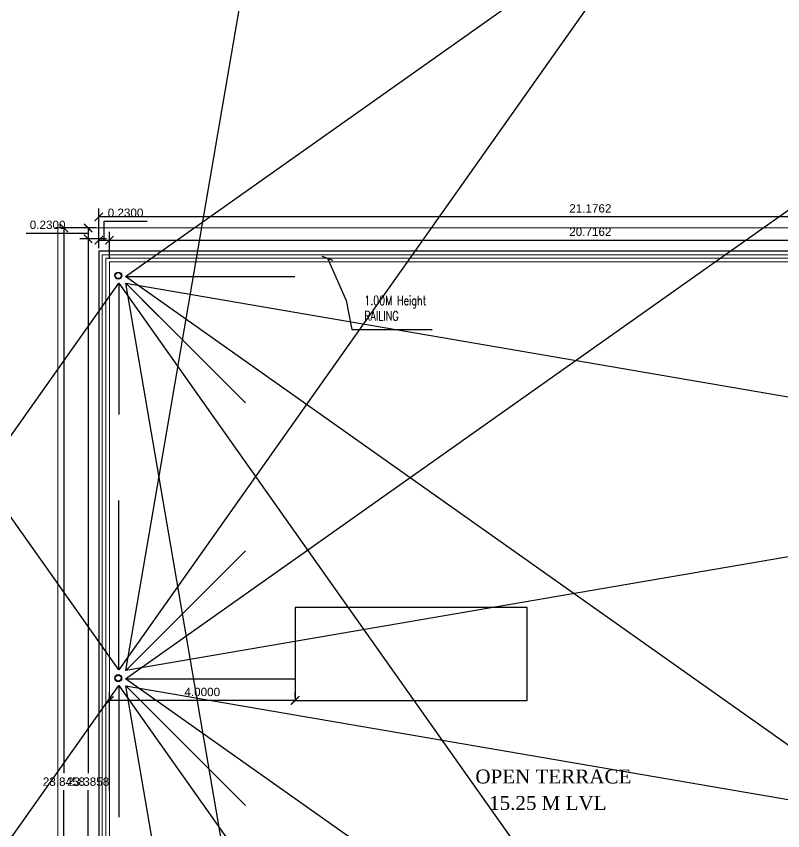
# Model space of a CAD drawing. Header units: metres. Extents: x -1560916 to -1560612, y 43591 to 43809.
# Drawn here: x -1560852.91 to -1560836.4, y 43663.4 to 43680.93 of the extents above; entities that cross this region are included whole.
import ezdxf

# ---------------------------------------------------------------- set-up
doc = ezdxf.new("R2010")
doc.units = ezdxf.units.M
doc.header["$LTSCALE"] = 750
doc.header["$MEASUREMENT"] = 0
doc.header["$PDMODE"] = 35
doc.header["$PDSIZE"] = 50
doc.layers.get('0').update_dxf_attribs({"lineweight": 5})
doc.layers.get('Defpoints').update_dxf_attribs({"lineweight": 0})
for name, color, linetype, lineweight in [('AR_DIM WRK', 3, 'Continuous', 13), ('AR_RAILING', 6, 'Continuous', 13), ('AR_WALL1', 1, 'Continuous', 18), ('ED', 30, 'Continuous', 0), ('TWO WHEELER', 8, 'Continuous', 13), ('WIN', 12, 'Continuous', 18)]:
    doc.layers.add(name, color=color, linetype=linetype, lineweight=lineweight)
for name, color, linetype in [('BLK_1_FLR_5_ROOF_AREA', 54, 'Continuous'), ('BLK_1_TERRACESERVICE_UTILITYDISTANCE', 1, 'Continuous'), ('DIM', 9, 'Continuous'), ('SOLAR_PANEL', 3, 'Continuous')]:
    doc.layers.add(name, color=color, linetype=linetype)
doc.styles.add('RS1', font='romans.shx', dxfattribs={"width": 0.75})
doc.styles.get("Standard").update_dxf_attribs({"font": 'arial.ttf'})
doc.styles.add('style4', font='BOOKOS.TTF', dxfattribs={"height": 300})
doc.dimstyles.new('DIM-100', dxfattribs={"dimtxt": 200, "dimasz": 100, "dimexe": 25, "dimexo": 25, "dimgap": 35, "dimtad": 1, "dimdec": 0, "dimrnd": 5, "dimzin": 0, "dimdsep": 46, "dimtxsty": 'RS1', "dimblk": 'ARCHTICK', "dimcen": 100, "dimdle": 25, "dimclrd": 8, "dimclre": 8, "dimclrt": 4, "dimadec": 0, "dimazin": 0, "dimtfac": 0.5, "dimtdec": 0, "dimtmove": 1, "dimatfit": 0, "dimfxl": 75, "dimfrac": 1, "dimtolj": 1, "dimtzin": 0, "dimarcsym": 2})
doc.dimstyles.get("Standard").update_dxf_attribs({"dimtxt": 0.18, "dimasz": 0.18, "dimexe": 0.18, "dimexo": 0.0625, "dimgap": 0.09, "dimtad": 1, "dimtih": 1, "dimtoh": 1, "dimdec": 4, "dimzin": 0, "dimdsep": 46, "dimtxsty": 'Standard', "dimblk": 'ARCHTICK', "dimcen": 0.09, "dimadec": 0, "dimazin": 0, "dimtfac": 1, "dimtdec": 4, "dimtofl": 0, "dimtmove": 0, "dimatfit": 3, "dimldrblk": 'ARCHTICK', "dimfxl": 1, "dimtolj": 1, "dimtzin": 0, "dimarcsym": 0})

# ---------------------------------------------------------------- blocks, each defined once
blk = doc.blocks.new('_ArchTick')
at = {"color": 0, "linetype": 'ByBlock', "const_width": 0.15}
blk.add_lwpolyline([(-0.5, -0.5), (0.5, 0.5)], dxfattribs=at)
blk = doc.blocks.new('*D202')
at = {"layer": 'Defpoints', "color": 0, "transparency": 16777216}
for p in [(-1560850.90499255, 43676.11127288368), (-1560851.13499255, 43675.87541307404), (-1560850.90499255, 43675.64541307404)]:
    blk.add_point(p, dxfattribs=at)
at = {"layer": 'ED', "color": 0, "lineweight": -2, "transparency": 16777216}
for p, q in [((-1560851.01999255, 43676.11127288368), (-1560851.01999255, 43676.52020194234)), ((-1560851.01999255, 43676.52020194234), (-1560850.093348621, 43676.52020194234)), ((-1560851.13499255, 43675.93791307404), (-1560851.13499255, 43676.29127288368)), ((-1560850.90499255, 43675.70791307404), (-1560850.90499255, 43676.29127288368)), ((-1560851.13499255, 43676.11127288368), (-1560850.90499255, 43676.11127288368))]:
    blk.add_line(p, q, dxfattribs=at)
at = {"layer": 'ED', "color": 0, "lineweight": -2, "transparency": 16777216, "xscale": 0.18, "yscale": 0.18, "zscale": 0.18, "rotation": 180}
blk.add_blockref('_ArchTick', (-1560851.13499255, 43676.11127288368), dxfattribs=at)
at = {"layer": 'ED', "color": 0, "lineweight": -2, "transparency": 16777216, "xscale": 0.18, "yscale": 0.18, "zscale": 0.18}
blk.add_blockref('_ArchTick', (-1560850.90499255, 43676.11127288368), dxfattribs=at)
at = {"layer": 'ED', "color": 0, "transparency": 16777216, "insert": (-1560850.556670585, 43676.70216647167), "char_height": 0.18, "attachment_point": 5}
blk.add_mtext('\\A1;0.2300', dxfattribs=at)
blk = doc.blocks.new('*D203')
at = {"layer": 'Defpoints', "color": 0, "transparency": 16777216}
for p in [(-1560830.188752344, 43676.11127288368), (-1560850.90499255, 43675.64541307404), (-1560830.188752344, 43675.64541307404)]:
    blk.add_point(p, dxfattribs=at)
at = {"layer": 'ED', "color": 0, "lineweight": -2, "transparency": 16777216}
for p, q in [((-1560850.90499255, 43675.70791307404), (-1560850.90499255, 43676.29127288368)), ((-1560830.188752344, 43675.70791307404), (-1560830.188752344, 43676.29127288368)), ((-1560850.90499255, 43676.11127288368), (-1560830.188752344, 43676.11127288368))]:
    blk.add_line(p, q, dxfattribs=at)
at = {"layer": 'ED', "color": 0, "lineweight": -2, "transparency": 16777216, "xscale": 0.18, "yscale": 0.18, "zscale": 0.18, "rotation": 180}
blk.add_blockref('_ArchTick', (-1560850.90499255, 43676.11127288368), dxfattribs=at)
at = {"layer": 'ED', "color": 0, "lineweight": -2, "transparency": 16777216, "xscale": 0.18, "yscale": 0.18, "zscale": 0.18}
blk.add_blockref('_ArchTick', (-1560830.188752344, 43676.11127288368), dxfattribs=at)
at = {"layer": 'ED', "color": 0, "transparency": 16777216, "insert": (-1560840.546872446, 43676.29317602147), "char_height": 0.18, "attachment_point": 5}
blk.add_mtext('\\A1;20.7162', dxfattribs=at)
blk = doc.blocks.new('*D205')
at = {"layer": 'Defpoints', "color": 0, "transparency": 16777216}
for p in [(-1560851.13499255, 43676.61418128783), (-1560851.13499255, 43675.87541307404), (-1560829.958752344, 43675.87541307404)]:
    blk.add_point(p, dxfattribs=at)
at = {"layer": 'ED', "color": 0, "lineweight": -2, "transparency": 16777216}
for p, q in [((-1560851.13499255, 43675.93791307404), (-1560851.13499255, 43676.79418128783)), ((-1560829.958752344, 43675.93791307404), (-1560829.958752344, 43676.79418128783)), ((-1560829.958752344, 43676.61418128783), (-1560851.13499255, 43676.61418128783))]:
    blk.add_line(p, q, dxfattribs=at)
at = {"layer": 'ED', "color": 0, "lineweight": -2, "transparency": 16777216, "xscale": 0.18, "yscale": 0.18, "zscale": 0.18, "rotation": 180}
blk.add_blockref('_ArchTick', (-1560851.13499255, 43676.61418128783), dxfattribs=at)
at = {"layer": 'ED', "color": 0, "lineweight": -2, "transparency": 16777216, "xscale": 0.18, "yscale": 0.18, "zscale": 0.18}
blk.add_blockref('_ArchTick', (-1560829.958752344, 43676.61418128783), dxfattribs=at)
at = {"layer": 'ED', "color": 0, "transparency": 16777216, "insert": (-1560840.546872446, 43676.79608442562), "char_height": 0.18, "attachment_point": 5}
blk.add_mtext('\\A1;21.1762', dxfattribs=at)
blk = doc.blocks.new('*D206')
at = {"layer": 'Defpoints', "color": 0, "transparency": 16777216}
for p in [(-1560851.13499255, 43676.37541307406), (-1560851.363152238, 43676.14541307403), (-1560850.90499255, 43676.14541307403)]:
    blk.add_point(p, dxfattribs=at)
at = {"layer": 'ED', "color": 0, "lineweight": -2, "transparency": 16777216}
for p, q in [((-1560851.19749255, 43676.37541307406), (-1560851.543152239, 43676.37541307406)), ((-1560851.363152238, 43676.37541307406), (-1560851.363152238, 43676.14541307403)), ((-1560851.772081297, 43676.26041307405), (-1560852.698725225, 43676.26041307405)), ((-1560851.363152238, 43676.26041307405), (-1560851.772081297, 43676.26041307405)), ((-1560850.96749255, 43676.14541307403), (-1560851.543152239, 43676.14541307403))]:
    blk.add_line(p, q, dxfattribs=at)
at = {"layer": 'ED', "color": 0, "lineweight": -2, "transparency": 16777216, "xscale": 0.18, "yscale": 0.18, "zscale": 0.18}
for p, rotation in [((-1560851.363152238, 43676.37541307406), 90), ((-1560851.363152238, 43676.14541307403), 270)]:
    blk.add_blockref('_ArchTick', p, dxfattribs=dict(at, rotation=rotation))
at = {"layer": 'ED', "color": 0, "transparency": 16777216, "insert": (-1560852.235403262, 43676.44237760382), "char_height": 0.18, "attachment_point": 5}
blk.add_mtext('\\A1;0.2300', dxfattribs=at)
blk = doc.blocks.new('*D207')
at = {"layer": 'Defpoints', "color": 0, "transparency": 16777216}
for p in [(-1560850.90499255, 43676.14541307403), (-1560851.363152238, 43652.75961066513), (-1560850.90499255, 43652.75961066513)]:
    blk.add_point(p, dxfattribs=at)
at = {"layer": 'ED', "color": 0, "lineweight": -2, "transparency": 16777216}
for p, q in [((-1560850.96749255, 43676.14541307403), (-1560851.543152239, 43676.14541307403)), ((-1560851.363152238, 43676.14541307403), (-1560851.363152238, 43664.6344763989)), ((-1560851.363152238, 43652.75961066513), (-1560851.363152238, 43664.27054734026)), ((-1560850.96749255, 43652.75961066513), (-1560851.543152239, 43652.75961066513))]:
    blk.add_line(p, q, dxfattribs=at)
at = {"layer": 'ED', "color": 0, "lineweight": -2, "transparency": 16777216, "xscale": 0.18, "yscale": 0.18, "zscale": 0.18}
for p, rotation in [((-1560851.363152238, 43676.14541307403), 90), ((-1560851.363152238, 43652.75961066513), 270)]:
    blk.add_blockref('_ArchTick', p, dxfattribs=dict(at, rotation=rotation))
at = {"layer": 'ED', "color": 0, "transparency": 16777216, "insert": (-1560851.363152238, 43664.45251187002), "char_height": 0.18, "attachment_point": 5}
blk.add_mtext('\\A1;23.3858', dxfattribs=at)
blk = doc.blocks.new('*D223')
at = {"layer": 'Defpoints', "color": 0, "transparency": 16777216}
for p in [(-1560851.884584158, 43676.37541307406), (-1560851.13499255, 43676.37541307406), (-1560851.13499255, 43652.52961066514)]:
    blk.add_point(p, dxfattribs=at)
at = {"layer": 'ED', "color": 0, "lineweight": -2, "transparency": 16777216}
for p, q in [((-1560851.19749255, 43676.37541307406), (-1560852.064584157, 43676.37541307406)), ((-1560851.884584158, 43676.37541307406), (-1560851.884584158, 43664.6344763989)), ((-1560851.884584158, 43652.52961066514), (-1560851.884584158, 43664.27054734026)), ((-1560851.19749255, 43652.52961066514), (-1560852.064584157, 43652.52961066514))]:
    blk.add_line(p, q, dxfattribs=at)
at = {"layer": 'ED', "color": 0, "lineweight": -2, "transparency": 16777216, "xscale": 0.18, "yscale": 0.18, "zscale": 0.18}
for p, rotation in [((-1560851.884584158, 43676.37541307406), 90), ((-1560851.884584158, 43652.52961066514), 270)]:
    blk.add_blockref('_ArchTick', p, dxfattribs=dict(at, rotation=rotation))
at = {"layer": 'ED', "color": 0, "transparency": 16777216, "insert": (-1560851.884584157, 43664.45251187002), "char_height": 0.18, "attachment_point": 5}
blk.add_mtext('\\A1;23.8458', dxfattribs=at)
blk = doc.blocks.new('*D454')
at = {"layer": 'BLK_1_TERRACESERVICE_UTILITYDISTANCE', "color": 0, "lineweight": -2, "transparency": 16777216}
for p, q in [((-1560850.90499255, 43664.26501186959), (-1560850.90499255, 43666.38251186959)), ((-1560846.90499255, 43666.26501186958), (-1560846.90499255, 43666.38251186959)), ((-1560846.90499255, 43666.20251186959), (-1560850.90499255, 43666.20251186959))]:
    blk.add_line(p, q, dxfattribs=at)
at = {"layer": 'Defpoints', "color": 0, "transparency": 16777216}
for p in [(-1560850.90499255, 43666.20251186959), (-1560846.90499255, 43666.20251186958), (-1560850.90499255, 43664.20251186958)]:
    blk.add_point(p, dxfattribs=at)
at = {"layer": 'BLK_1_TERRACESERVICE_UTILITYDISTANCE', "color": 0, "lineweight": -2, "transparency": 16777216, "xscale": 0.18, "yscale": 0.18, "zscale": 0.18, "rotation": 180}
blk.add_blockref('_ArchTick', (-1560850.90499255, 43666.20251186959), dxfattribs=at)
at = {"layer": 'BLK_1_TERRACESERVICE_UTILITYDISTANCE', "color": 0, "lineweight": -2, "transparency": 16777216, "xscale": 0.18, "yscale": 0.18, "zscale": 0.18}
blk.add_blockref('_ArchTick', (-1560846.90499255, 43666.20251186959), dxfattribs=at)
at = {"layer": 'BLK_1_TERRACESERVICE_UTILITYDISTANCE', "color": 0, "transparency": 16777216, "insert": (-1560848.90499255, 43666.38441500739), "char_height": 0.18, "attachment_point": 5}
blk.add_mtext('\\A1;4.0000', dxfattribs=at)

msp = doc.modelspace()

# ---------------------------------------------------------------- linework, layer by layer
at = {"layer": 'AR_RAILING'}
for p, q in [((-1560830.036252344, 43675.79791307404), (-1560851.057492549, 43675.79791307404)), ((-1560851.057492549, 43652.60711066516), (-1560851.057492549, 43675.79791307404)), ((-1560830.111252344, 43675.72291307403), (-1560850.98249255, 43675.72291307403)), ((-1560850.98249255, 43652.68211066513), (-1560850.98249255, 43675.72291307403))]:
    msp.add_line(p, q, dxfattribs=at)
at = {"layer": 'AR_WALL1'}
for p, q in [((-1560829.958752344, 43675.87541307404), (-1560851.13499255, 43675.87541307404)), ((-1560851.13499255, 43675.87541307404), (-1560851.13499255, 43652.52961066513)), ((-1560850.90499255, 43675.64541307404), (-1560850.90499255, 43652.75961066513)), ((-1560830.188752344, 43675.64541307404), (-1560850.90499255, 43675.64541307404))]:
    msp.add_line(p, q, dxfattribs=at)
at = {"layer": 'BLK_1_FLR_5_ROOF_AREA'}
msp.add_lwpolyline([(-1560851.13499255, 43652.52961066513), (-1560829.958752344, 43652.52961066513), (-1560829.958752344, 43675.87541307404), (-1560851.13499255, 43675.87541307404)], close=True, dxfattribs=at)
at = {"layer": 'DIM', "linetype": 'Continuous'}
for centre, radius in [((-1560850.71499255, 43675.35041307403), 0.075), ((-1560850.71499255, 43675.35041307403), 0.0649169758328881), ((-1560850.71499255, 43666.68251186959), 0.075), ((-1560850.71499255, 43666.68251186959), 0.0649169758328881)]:
    msp.add_circle(centre, radius, dxfattribs=at)
at = {"layer": 'SOLAR_PANEL', "color": 3}
msp.add_lwpolyline([(-1560846.90499255, 43666.20251186958), (-1560841.90499255, 43666.20251186958), (-1560841.90499255, 43668.20251186958), (-1560846.90499255, 43668.20251186958)], close=True, dxfattribs=at)
at = {"layer": 'WIN'}
for p, q in [((-1560829.078752344, 43676.37541307404), (-1560852.01499255, 43676.37541307404)), ((-1560852.01499255, 43676.37541307404), (-1560852.01499255, 43651.79961066513))]:
    msp.add_line(p, q, dxfattribs=at)

# ---------------------------------------------------------------- texts
at = {"style": 'style4'}
for s, p in [(' OPEN TERRACE', (-1560843.136242316, 43664.41515416435)), ('        15.25 M LVL', (-1560843.632972134, 43663.84539913799))]:
    msp.add_text(s, height=0.3, dxfattribs=at).set_placement(p)
at = {"layer": 'AR_DIM WRK', "color": 4, "insert": (-1560845.415961777, 43674.91522250435), "char_height": 0.2, "width": 1.568821212651205, "attachment_point": 1, "style": 'RS1'}
msp.add_mtext('\\A1;1.00M Height RAILING', dxfattribs=at)

# ---------------------------------------------------------------- dimensions: what is measured, and where the dimension line sits
at = {"layer": 'BLK_1_TERRACESERVICE_UTILITYDISTANCE', "color": 3}
dim = msp.add_linear_dim(base=(-1560850.90499255, 43666.20251186959), p1=(-1560846.90499255, 43666.20251186958), p2=(-1560850.90499255, 43664.20251186958), dimstyle='Standard', override={"dimscale": 1}, dxfattribs=at)
dim.commit()
dim.dimension.update_dxf_attribs({"geometry": '*D454', "text_midpoint": (-1560848.90499255, 43666.38441500739)})
at = {"layer": 'ED'}
for base, p1, p2, picture, middle in [((-1560851.13499255, 43676.61418128783), (-1560829.958752344, 43675.87541307404), (-1560851.13499255, 43675.87541307404), '*D205', (-1560840.546872446, 43676.79608442562)), ((-1560850.90499255, 43676.11127288368), (-1560851.13499255, 43675.87541307404), (-1560850.90499255, 43675.64541307404), '*D202', (-1560850.92999255, 43676.70216647167)), ((-1560830.188752344, 43676.11127288368), (-1560850.90499255, 43675.64541307404), (-1560830.188752344, 43675.64541307404), '*D203', (-1560840.546872446, 43676.29317602147))]:
    dim = msp.add_linear_dim(base=base, p1=p1, p2=p2, dimstyle='Standard', override={"dimtmove": 1, "dimfxl": 5}, dxfattribs=at)
    dim.commit()
    dim.dimension.update_dxf_attribs({"geometry": picture, "text_midpoint": middle})
for base, p1, p2, picture, middle in [((-1560851.363152238, 43676.14541307403), (-1560851.13499255, 43676.37541307404), (-1560850.90499255, 43676.14541307403), '*D206', (-1560851.862081297, 43676.44237760382)), ((-1560851.884584158, 43676.37541307406), (-1560851.13499255, 43652.52961066513), (-1560851.13499255, 43676.37541307404), '*D223', (-1560851.884584157, 43664.45251187002)), ((-1560851.363152238, 43652.75961066513), (-1560850.90499255, 43676.14541307403), (-1560850.90499255, 43652.75961066513), '*D207', (-1560851.363152238, 43664.45251187002))]:
    dim = msp.add_linear_dim(base=base, p1=p1, p2=p2, angle=90, dimstyle='Standard', override={"dimtmove": 1, "dimfxl": 5}, dxfattribs=at)
    dim.commit()
    dim.dimension.update_dxf_attribs({"geometry": picture, "text_midpoint": middle})

# ---------------------------------------------------------------- leaders
at = {"layer": 'AR_DIM WRK', "annotation_type": 0, "has_hookline": 1, "hookline_direction": 1, "text_width": 1.985714285714286}
msp.add_leader([(-1560796.693707815, 43691.08257834215), (-1560796.693707815, 43690.20825602287), (-1560831.414526807, 43690.20825602287)], dimstyle='DIM-100', override={"dimgap": 35, "dimtad": 0}, dxfattribs=at)
at = {"layer": 'ED', "annotation_type": 0, "has_hookline": 1, "hookline_direction": 0, "text_width": 1.464285714285714}
msp.add_leader([(-1560846.208759848, 43675.72291307403), (-1560845.803451411, 43674.81522250435), (-1560845.685961777, 43674.19188917102), (-1560845.505961777, 43674.19188917102)], dimstyle='Standard', override={"dimtmove": 1, "dimfxl": 5}, dxfattribs=at)
at = {"layer": 'TWO WHEELER'}
for points in [[(-1560850.554648045, 43675.3329609287), (-1560846.908765565, 43675.3329609287)], [(-1560850.702144314, 43675.19057259757), (-1560850.702144314, 43672.35689027127)], [(-1560850.551346877, 43675.18676740142), (-1560847.973318652, 43672.60873917653)], [(-1560850.702144314, 43666.86153880878), (-1560850.702144314, 43670.50689537621)], [(-1560850.551346877, 43666.8461575422), (-1560847.973318652, 43669.42418576708)], [(-1560850.554648045, 43666.66505972424), (-1560846.908765565, 43666.66505972424)], [(-1560850.702144314, 43666.52267139308), (-1560850.702144314, 43663.68898906682)], [(-1560850.551346877, 43666.51886619697), (-1560847.973318652, 43663.94083797207)]]:
    msp.add_leader(points, dimstyle='DIM-100', override={"dimasz": 150, "dimtad": 0, "dimldrblk": 'Open90'}, dxfattribs=at)

doc.saveas('drawing.dxf')
